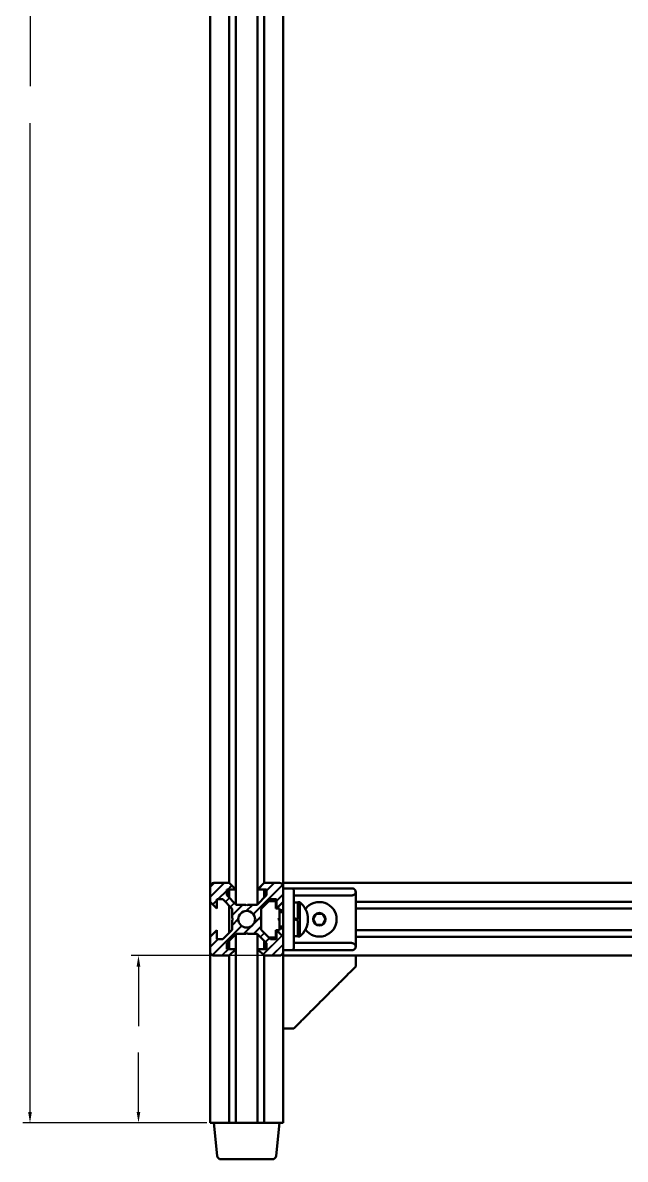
# Model space of a CAD drawing. Extents: x 21047 to 22882, y -7321 to -6014.
# Drawn here: x 21699.6 to 21865.4, y -6648.3 to -6335.7 of the extents above; entities that cross this region are included whole.
import ezdxf

# ---------------------------------------------------------------- set-up
doc = ezdxf.new("R2010")
doc.units = 0
doc.header["$PDMODE"] = 34
doc.layers.get('0').update_dxf_attribs({"lineweight": 0})
doc.layers.add('Cotas', color=90, linetype='Continuous')
doc.layers.add('Hachura', color=9, linetype='Continuous')
for name, color, linetype, lineweight in [('Fixação e Transmissão', 5, 'Continuous', 50), ('Hotend', 4, 'Continuous', 50), ('Perfis e Cantoneiras', 2, 'Continuous', 50)]:
    doc.layers.add(name, color=color, linetype=linetype, lineweight=lineweight)
doc.styles.get("Standard").update_dxf_attribs({"font": 'romans.shx'})
doc.dimstyles.get("Standard").update_dxf_attribs({"dimtxt": 3, "dimasz": 3, "dimexe": 2, "dimexo": 1, "dimgap": 1, "dimtad": 0, "dimtoh": 1, "dimcen": 0.09, "dimadec": 0, "dimazin": 0, "dimtfac": 1, "dimtdec": 4, "dimtofl": 0, "dimtmove": 0, "dimatfit": 3, "dimfxl": 1, "dimtolj": 1, "dimtzin": 0, "dimarcsym": 0})

# ---------------------------------------------------------------- blocks, each defined once
blk = doc.blocks.new('*D_i_5')
at = {"color": 0, "linetype": 'ByBlock', "lineweight": -2}
for p, q in [((21770.24, -6592.29), (21729.48, -6592.29)), ((21731.48, -6595.29), (21731.48, -6611.65)), ((21731.48, -6635.29), (21731.48, -6618.93)), ((21750.24, -6638.29), (21729.48, -6638.29))]:
    blk.add_line(p, q, dxfattribs=at)
for points in [[(21731.48, -6592.29), (21730.98, -6595.29), (21731.48, -6592.29), (21731.98, -6595.29)], [(21731.48, -6638.29), (21731.98, -6635.29), (21731.48, -6638.29), (21730.98, -6635.29)]]:
    blk.add_solid(points, dxfattribs=at)
at = {"layer": 'Defpoints', "color": 0, "linetype": 'ByBlock', "lineweight": 0}
for p in [(21731.48, -6592.29), (21771.24, -6592.29), (21731.48, -6638.29), (21751.24, -6638.29)]:
    blk.add_point(p, dxfattribs=at)
blk = doc.blocks.new('*D_k_6')
at = {"color": 0, "linetype": 'ByBlock', "lineweight": -2}
for p, q in [((21750.24, -6078.29), (21699.64, -6078.29)), ((21701.64, -6081.29), (21701.64, -6353.22)), ((21701.64, -6635.29), (21701.64, -6363.36)), ((21750.24, -6638.29), (21699.64, -6638.29))]:
    blk.add_line(p, q, dxfattribs=at)
for points in [[(21701.64, -6078.29), (21701.14, -6081.29), (21701.64, -6078.29), (21702.14, -6081.29)], [(21701.64, -6638.29), (21702.14, -6635.29), (21701.64, -6638.29), (21701.14, -6635.29)]]:
    blk.add_solid(points, dxfattribs=at)
at = {"layer": 'Defpoints', "color": 0, "linetype": 'ByBlock', "lineweight": 0}
for p in [(21701.64, -6078.29), (21751.24, -6078.29), (21701.64, -6638.29), (21751.24, -6638.29)]:
    blk.add_point(p, dxfattribs=at)

msp = doc.modelspace()

# ---------------------------------------------------------------- hatches: boundary and pattern name
at = {"layer": 'Hachura'}
h = msp.add_hatch(dxfattribs=at)
h.set_pattern_fill('JIS_LC_8A', color=256, scale=0.25)
h.paths.add_polyline_path([(21755.742, -6588.89), (21758.342, -6586.29), (21760.992, -6586.29), (21761.242, -6586.04), (21761.492, -6586.29), (21764.142, -6586.29), (21766.742, -6588.89), (21766.742, -6590.49), (21764.242, -6590.49), (21766.042, -6592.29), (21769.803, -6592.29), (21770.242, -6592.29, 0.4142136), (21771.242, -6591.29), (21771.242, -6587.09), (21769.442, -6585.29), (21769.442, -6587.79), (21767.842, -6587.79), (21765.242, -6585.19), (21765.242, -6582.54), (21764.992, -6582.29), (21765.242, -6582.04), (21765.242, -6579.39), (21767.842, -6576.79), (21769.442, -6576.79), (21769.442, -6579.29), (21771.242, -6577.49), (21771.242, -6573.29, 0.4142136), (21770.242, -6572.29), (21766.042, -6572.29), (21764.242, -6574.09), (21766.042, -6574.09), (21766.742, -6574.09), (21766.742, -6575.69), (21766.042, -6576.39), (21764.242, -6578.19), (21764.142, -6578.29), (21761.492, -6578.29), (21761.242, -6578.54), (21760.992, -6578.29), (21758.342, -6578.29), (21758.242, -6578.19), (21756.442, -6576.39), (21755.742, -6575.69), (21755.742, -6574.09), (21756.442, -6574.09), (21758.242, -6574.09), (21756.442, -6572.29), (21752.242, -6572.29, 0.4142136), (21751.242, -6573.29), (21751.242, -6577.49), (21753.042, -6579.29), (21753.042, -6576.79), (21754.642, -6576.79), (21757.242, -6579.39), (21757.242, -6582.04), (21757.492, -6582.29), (21757.242, -6582.54), (21757.242, -6585.19), (21754.642, -6587.79), (21753.042, -6587.79), (21753.042, -6585.29), (21751.242, -6587.09), (21751.242, -6591.29, 0.4142136), (21752.242, -6592.29), (21752.803, -6592.29), (21753.803, -6592.29), (21756.442, -6592.29), (21758.242, -6590.49), (21755.742, -6590.49), (21755.742, -6588.89)])
h.paths.add_polyline_path([(21763.542, -6582.29, -1), (21758.942, -6582.29, -1), (21763.542, -6582.29)], flags=16)

# ---------------------------------------------------------------- linework, layer by layer
at = {"layer": 'Fixação e Transmissão'}
for p, q in [((21767.342, -6577.29), (21765.242, -6579.39)), ((21769.242, -6577.29), (21767.342, -6577.29)), ((21769.242, -6577.29), (21769.242, -6579.29)), ((21770.242, -6579.29), (21769.242, -6579.29)), ((21770.242, -6579.29), (21770.242, -6581.99)), ((21774.242, -6577.69), (21774.242, -6586.89)), ((21775.342, -6577.54), (21775.342, -6582.29)), ((21775.842, -6577.54), (21775.342, -6577.54)), ((21775.342, -6577.69), (21775.342, -6582.29)), ((21775.842, -6577.54), (21775.842, -6587.04)), ((21765.242, -6579.39), (21765.242, -6585.19)), ((21770.242, -6581.99), (21769.942, -6582.29)), ((21770.242, -6582.59), (21769.942, -6582.29)), ((21771.242, -6579.79), (21770.242, -6579.79)), ((21775.342, -6582.29), (21774.242, -6581.993)), ((21775.342, -6582.588), (21774.242, -6582.29)), ((21780.376, -6580.79), (21779.51, -6582.29)), ((21780.376, -6583.79), (21779.51, -6582.29)), ((21782.108, -6580.79), (21782.974, -6582.29)), ((21782.108, -6583.79), (21782.974, -6582.29)), ((21767.342, -6587.29), (21765.242, -6585.19)), ((21770.242, -6585.29), (21769.242, -6585.29)), ((21769.242, -6585.29), (21769.242, -6587.29)), ((21770.242, -6582.59), (21770.242, -6585.29)), ((21771.242, -6584.79), (21770.242, -6584.79)), ((21775.342, -6582.588), (21775.342, -6587.04)), ((21775.342, -6582.588), (21775.342, -6586.89)), ((21780.376, -6583.79), (21780.376, -6583.79)), ((21769.242, -6587.29), (21767.342, -6587.29)), ((21775.842, -6587.04), (21775.342, -6587.04))]:
    msp.add_line(p, q, dxfattribs=at)
at = {"layer": 'Fixação e Transmissão', "ltscale": 0.1}
for p, q in [((21774.242, -6577.69), (21775.342, -6577.69)), ((21782.108, -6580.79), (21780.376, -6580.79)), ((21782.108, -6583.79), (21780.376, -6583.79)), ((21774.242, -6586.89), (21775.342, -6586.89))]:
    msp.add_line(p, q, dxfattribs=at)
at = {"layer": 'Fixação e Transmissão'}
msp.add_circle((21781.242, -6582.29), 1.732, dxfattribs=at)
for centre, radius, start, end in [((21771.953, -6582.29), 6.139, 309.30765, 50.69235), ((21781.242, -6582.29), 4.75, 216.25467, 143.74533)]:
    msp.add_arc(centre, radius, start, end, dxfattribs=at)
at = {"layer": 'Hachura'}
for p, q in [((21771.242, -6580.29), (21770.242, -6580.29)), ((21771.242, -6584.29), (21770.242, -6584.29))]:
    msp.add_line(p, q, dxfattribs=at)
at = {"layer": 'Hotend'}
for p, q in [((21770.242, -6638.29), (21752.242, -6638.29)), ((21752.242, -6638.29), (21753.152, -6647.39)), ((21770.242, -6638.29), (21769.332, -6647.39)), ((21768.337, -6648.29), (21754.147, -6648.29))]:
    msp.add_line(p, q, dxfattribs=at)
for centre, start, end in [((21754.147, -6647.29), 185.71059, 270), ((21768.337, -6647.29), 270, 354.28941)]:
    msp.add_arc(centre, 1, start, end, dxfattribs=at)
at = {"layer": 'Perfis e Cantoneiras'}
for p, q in [((21751.242, -6638.29), (21751.242, -6180.29)), ((21756.442, -6572.29), (21756.442, -6200.108)), ((21758.242, -6578.19), (21758.242, -6202.79)), ((21764.242, -6578.19), (21764.242, -6223.409)), ((21766.042, -6572.29), (21766.042, -6223.409)), ((21771.242, -6638.29), (21771.242, -6232.29)), ((21752.242, -6572.29), (21756.442, -6572.29)), ((21758.242, -6574.09), (21756.442, -6572.29)), ((21764.242, -6574.09), (21766.042, -6572.29)), ((21766.042, -6572.29), (21770.242, -6572.29)), ((21771.242, -6572.29), (22132.242, -6572.29)), ((21751.242, -6577.49), (21751.242, -6573.29)), ((21755.742, -6574.09), (21758.242, -6574.09)), ((21755.742, -6575.69), (21755.742, -6574.09)), ((21758.342, -6578.29), (21755.742, -6575.69)), ((21756.442, -6576.39), (21756.442, -6574.09)), ((21764.142, -6578.29), (21766.742, -6575.69)), ((21764.242, -6574.09), (21766.742, -6574.09)), ((21766.042, -6576.39), (21766.042, -6574.09)), ((21766.742, -6575.69), (21766.742, -6574.09)), ((21771.242, -6577.49), (21771.242, -6573.29)), ((21753.042, -6579.29), (21751.242, -6577.49)), ((21754.642, -6576.79), (21753.042, -6576.79)), ((21753.042, -6579.29), (21753.042, -6576.79)), ((21757.242, -6579.39), (21754.642, -6576.79)), ((21756.442, -6585.99), (21756.442, -6578.59)), ((21758.342, -6578.29), (21760.992, -6578.29)), ((21761.242, -6578.54), (21760.992, -6578.29)), ((21761.242, -6578.54), (21761.492, -6578.29)), ((21761.492, -6578.29), (21764.142, -6578.29)), ((21765.242, -6579.39), (21767.842, -6576.79)), ((21767.842, -6576.79), (21769.442, -6576.79)), ((21769.442, -6579.29), (21769.442, -6576.79)), ((21769.442, -6579.29), (21771.242, -6577.49)), ((21791.242, -6577.49), (22111.242, -6577.49)), ((21791.242, -6579.29), (22111.242, -6579.29)), ((21757.242, -6582.04), (21757.242, -6579.39)), ((21757.492, -6582.29), (21757.242, -6582.04)), ((21757.492, -6582.29), (21757.242, -6582.54)), ((21764.992, -6582.29), (21765.242, -6582.04)), ((21764.992, -6582.29), (21765.242, -6582.54)), ((21765.242, -6582.04), (21765.242, -6579.39)), ((21753.042, -6585.29), (21751.242, -6587.09)), ((21753.042, -6587.79), (21753.042, -6585.29)), ((21757.242, -6585.19), (21754.642, -6587.79)), ((21757.242, -6585.19), (21757.242, -6582.54)), ((21765.242, -6585.19), (21765.242, -6582.54)), ((21765.242, -6585.19), (21767.842, -6587.79)), ((21769.442, -6587.79), (21769.442, -6585.29)), ((21769.442, -6585.29), (21771.242, -6587.09)), ((21791.242, -6585.29), (22111.242, -6585.29)), ((21751.242, -6591.29), (21751.242, -6587.09)), ((21754.642, -6587.79), (21753.042, -6587.79)), ((21758.342, -6586.29), (21755.742, -6588.89)), ((21756.442, -6590.49), (21756.442, -6588.19)), ((21758.242, -6638.29), (21758.242, -6586.39)), ((21758.342, -6586.29), (21760.992, -6586.29)), ((21761.242, -6586.04), (21760.992, -6586.29)), ((21761.242, -6586.04), (21761.492, -6586.29)), ((21761.492, -6586.29), (21764.142, -6586.29)), ((21764.142, -6586.29), (21766.742, -6588.89)), ((21764.242, -6638.29), (21764.242, -6586.39)), ((21766.042, -6590.49), (21766.042, -6588.19)), ((21767.842, -6587.79), (21769.442, -6587.79)), ((21771.242, -6591.29), (21771.242, -6587.09)), ((21791.242, -6587.09), (22111.242, -6587.09)), ((21755.742, -6588.89), (21755.742, -6590.49)), ((21755.742, -6590.49), (21758.242, -6590.49)), ((21758.242, -6590.49), (21756.442, -6592.29)), ((21764.242, -6590.49), (21766.042, -6592.29)), ((21764.242, -6590.49), (21766.742, -6590.49)), ((21766.742, -6588.89), (21766.742, -6590.49)), ((21752.242, -6592.29), (21756.442, -6592.29)), ((21756.442, -6638.29), (21756.442, -6592.29)), ((21766.042, -6638.29), (21766.042, -6592.29)), ((21766.042, -6592.29), (21770.242, -6592.29)), ((21771.242, -6592.29), (22111.242, -6592.29)), ((21751.242, -6638.29), (21771.242, -6638.29))]:
    msp.add_line(p, q, dxfattribs=at)
at = {"layer": 'Perfis e Cantoneiras', "color": 30}
for p, q in [((21771.242, -6573.79), (21771.242, -6590.79)), ((21771.242, -6573.79), (21773.827, -6573.79)), ((21773.827, -6573.79), (21771.242, -6573.79)), ((21771.242, -6589.79), (21771.242, -6574.79)), ((21790.242, -6573.79), (21773.827, -6573.79)), ((21773.827, -6573.79), (21790.242, -6573.79)), ((21774.242, -6574.79), (21774.242, -6589.79)), ((21774.242, -6574.79), (21774.242, -6589.79)), ((21774.242, -6575.79), (21789.828, -6575.79)), ((21774.242, -6575.79), (21789.828, -6575.79)), ((21791.242, -6589.79), (21791.242, -6574.79)), ((21791.242, -6589.79), (21791.242, -6574.79)), ((21770.242, -6581.04), (21770.242, -6583.54)), ((21770.242, -6581.04), (21770.242, -6583.54)), ((21771.242, -6590.79), (21773.827, -6590.79)), ((21771.242, -6590.79), (21773.827, -6590.79)), ((21773.827, -6590.79), (21790.242, -6590.79)), ((21773.827, -6590.79), (21790.242, -6590.79)), ((21789.828, -6588.79), (21774.242, -6588.79)), ((21774.242, -6588.79), (21789.828, -6588.79)), ((21790.242, -6592.29), (21771.242, -6592.29)), ((21771.242, -6592.29), (21771.242, -6611.29)), ((21771.242, -6592.29), (21790.242, -6592.29)), ((21771.242, -6611.29), (21771.242, -6592.29)), ((21791.242, -6595.29), (21791.242, -6592.29)), ((21791.242, -6595.29), (21791.242, -6592.29)), ((21771.242, -6612.29), (21774.242, -6612.29)), ((21771.242, -6612.29), (21774.242, -6612.29))]:
    msp.add_line(p, q, dxfattribs=at)
at = {"layer": 'Perfis e Cantoneiras'}
msp.add_circle((21761.242, -6582.29), 2.3, dxfattribs=at)
for centre, start, end in [((21752.242, -6573.29), 90, 180), ((21770.242, -6573.29), 0, 90), ((21752.242, -6591.29), 180, 270), ((21770.242, -6591.29), 270, 360)]:
    msp.add_arc(centre, 1, start, end, dxfattribs=at)
at = {"layer": 'Perfis e Cantoneiras', "color": 30}
for centre, start, end in [((21790.242, -6574.79), 78.75, 90), ((21790.242, -6574.79), 0, 22.5), ((21790.242, -6589.79), 270, 281.25), ((21790.242, -6589.79), 337.5007, 360)]:
    msp.add_arc(centre, 1, start, end, dxfattribs=at)
for points, degree in [([(21773.827, -6573.79), (21773.882, -6573.794), (21773.908, -6573.81)], 2), ([(21773.908, -6573.81), (21773.882, -6573.794), (21773.827, -6573.79)], 2), ([(21773.908, -6573.81), (21773.952, -6573.832), (21773.986, -6573.866)], 2), ([(21773.986, -6573.866), (21773.952, -6573.832), (21773.908, -6573.81)], 2), ([(21773.986, -6573.866), (21774.069, -6573.954), (21774.12, -6574.083)], 2), ([(21774.12, -6574.083), (21774.068, -6573.954), (21773.986, -6573.866)], 2), ([(21774.12, -6574.083), (21774.18, -6574.231), (21774.21, -6574.408)], 2), ([(21774.21, -6574.408), (21774.18, -6574.231), (21774.12, -6574.083)], 2), ([(21774.21, -6574.408), (21774.242, -6574.594), (21774.242, -6574.79)], 2), ([(21774.242, -6574.79), (21774.242, -6574.594), (21774.21, -6574.408)], 2), ([(21774.242, -6574.985), (21774.242, -6574.79)], 1), ([(21774.242, -6574.79), (21774.242, -6574.987), (21774.242, -6575.173)], 2), ([(21774.242, -6575.173), (21774.242, -6575.349), (21774.242, -6575.497)], 2), ([(21774.242, -6575.497), (21774.242, -6575.627), (21774.242, -6575.714)], 2), ([(21774.242, -6575.714), (21774.242, -6575.749), (21774.242, -6575.771)], 2), ([(21774.242, -6575.771), (21774.242, -6575.787), (21774.242, -6575.79)], 2), ([(21789.828, -6575.79), (21790.013, -6575.787), (21790.104, -6575.771)], 2), ([(21790.104, -6575.771), (21789.967, -6575.79), (21789.828, -6575.79)], 2), ([(21790.104, -6575.771), (21790.255, -6575.749), (21790.369, -6575.714)], 2), ([(21790.369, -6575.714), (21790.24, -6575.752), (21790.104, -6575.771)], 2), ([(21790.437, -6573.81), (21790.373, -6573.794), (21790.242, -6573.79)], 2), ([(21790.242, -6573.79), (21790.373, -6573.794), (21790.437, -6573.81)], 2), ([(21790.437, -6573.81), (21790.341, -6573.79), (21790.243, -6573.79)], 2), ([(21790.369, -6575.714), (21790.651, -6575.627), (21790.828, -6575.497)], 2), ([(21790.614, -6575.622), (21790.498, -6575.676), (21790.369, -6575.714)], 2), ([(21790.625, -6573.866), (21790.544, -6573.832), (21790.437, -6573.81)], 2), ([(21790.437, -6573.81), (21790.544, -6573.832), (21790.625, -6573.866)], 2), ([(21790.625, -6573.866), (21790.535, -6573.829), (21790.439, -6573.81)], 2), ([(21790.828, -6575.497), (21790.729, -6575.567), (21790.614, -6575.622)], 2), ([(21790.949, -6574.083), (21790.824, -6573.954), (21790.625, -6573.866)], 2), ([(21790.625, -6573.866), (21790.824, -6573.954), (21790.949, -6574.083)], 2), ([(21790.798, -6573.959), (21790.716, -6573.905), (21790.626, -6573.867)], 2), ([(21790.949, -6574.083), (21790.879, -6574.014), (21790.798, -6573.959)], 2), ([(21790.828, -6575.497), (21791.033, -6575.349), (21791.134, -6575.173)], 2), ([(21791.004, -6575.346), (21790.926, -6575.428), (21790.828, -6575.497)], 2), ([(21791.073, -6574.235), (21791.019, -6574.153), (21790.949, -6574.083)], 2), ([(21791.166, -6574.408), (21791.094, -6574.231), (21790.949, -6574.083)], 2), ([(21790.949, -6574.083), (21791.094, -6574.231), (21791.166, -6574.408)], 2), ([(21791.134, -6575.173), (21791.081, -6575.264), (21791.004, -6575.346)], 2), ([(21791.166, -6574.408), (21791.128, -6574.317), (21791.073, -6574.235)], 2), ([(21791.134, -6575.173), (21791.242, -6574.987), (21791.242, -6574.79)], 2), ([(21791.215, -6574.985), (21791.188, -6575.082), (21791.134, -6575.173)], 2), ([(21791.223, -6574.594), (21791.203, -6574.498), (21791.166, -6574.408)], 2), ([(21791.242, -6574.79), (21791.242, -6574.594), (21791.166, -6574.408)], 2), ([(21791.166, -6574.408), (21791.242, -6574.594), (21791.242, -6574.79)], 2), ([(21791.242, -6574.79), (21791.242, -6574.889), (21791.215, -6574.985)], 2), ([(21791.242, -6574.79), (21791.242, -6574.692), (21791.223, -6574.596)], 2), ([(21770.242, -6580.29), (21770.242, -6580.29), (21770.242, -6580.347)], 2), ([(21770.242, -6580.29), (21771.242, -6580.29)], 1), ([(21770.242, -6580.29), (21770.242, -6580.29), (21770.242, -6580.347)], 2), ([(21770.242, -6580.29), (21771.242, -6580.29)], 1), ([(21770.242, -6580.347), (21770.242, -6580.404), (21770.242, -6580.51)], 2), ([(21770.242, -6580.347), (21770.242, -6580.404), (21770.242, -6580.51)], 2), ([(21770.242, -6580.51), (21770.242, -6580.615), (21770.242, -6580.753)], 2), ([(21770.242, -6580.51), (21770.242, -6580.615), (21770.242, -6580.753)], 2), ([(21770.242, -6580.753), (21770.242, -6580.891), (21770.242, -6581.04)], 2), ([(21770.242, -6580.753), (21770.242, -6580.891), (21770.242, -6581.04)], 2), ([(21770.242, -6583.54), (21770.242, -6583.689), (21770.242, -6583.827)], 2), ([(21770.242, -6583.827), (21770.242, -6583.965), (21770.242, -6584.071)], 2), ([(21770.242, -6583.827), (21770.242, -6583.965), (21770.242, -6584.071)], 2), ([(21770.242, -6584.071), (21770.242, -6584.176), (21770.242, -6584.233)], 2), ([(21770.242, -6584.071), (21770.242, -6584.176), (21770.242, -6584.233)], 2), ([(21770.242, -6584.233), (21770.242, -6584.29), (21770.242, -6584.29)], 2), ([(21770.242, -6584.233), (21770.242, -6584.29), (21770.242, -6584.29)], 2), ([(21770.242, -6584.29), (21771.242, -6584.29)], 1), ([(21770.242, -6584.29), (21771.242, -6584.29)], 1), ([(21773.908, -6590.771), (21773.882, -6590.787), (21773.827, -6590.79)], 2), ([(21773.827, -6590.79), (21773.882, -6590.787), (21773.908, -6590.771)], 2), ([(21773.986, -6590.714), (21773.952, -6590.749), (21773.908, -6590.771)], 2), ([(21773.908, -6590.771), (21773.952, -6590.749), (21773.986, -6590.714)], 2), ([(21774.12, -6590.497), (21774.069, -6590.627), (21773.986, -6590.714)], 2), ([(21773.986, -6590.714), (21774.068, -6590.627), (21774.12, -6590.497)], 2), ([(21774.21, -6590.173), (21774.18, -6590.349), (21774.12, -6590.497)], 2), ([(21774.12, -6590.497), (21774.18, -6590.349), (21774.21, -6590.173)], 2), ([(21774.242, -6589.79), (21774.242, -6589.987), (21774.21, -6590.173)], 2), ([(21774.21, -6590.173), (21774.242, -6589.987), (21774.242, -6589.79)], 2), ([(21774.242, -6588.79), (21774.242, -6588.794), (21774.242, -6588.81)], 2), ([(21774.242, -6588.81), (21774.242, -6588.832), (21774.242, -6588.866)], 2), ([(21774.242, -6588.866), (21774.242, -6588.954), (21774.242, -6589.083)], 2), ([(21774.242, -6589.084), (21774.242, -6589.231), (21774.242, -6589.408)], 2), ([(21774.242, -6589.408), (21774.242, -6589.594), (21774.242, -6589.79)], 2), ([(21774.242, -6589.79), (21774.242, -6589.595)], 1), ([(21790.104, -6588.81), (21790.013, -6588.794), (21789.828, -6588.79)], 2), ([(21789.828, -6588.79), (21789.967, -6588.79), (21790.104, -6588.81)], 2), ([(21790.369, -6588.866), (21790.255, -6588.832), (21790.104, -6588.81)], 2), ([(21790.104, -6588.81), (21790.24, -6588.829), (21790.369, -6588.866)], 2), ([(21790.242, -6590.79), (21790.373, -6590.787), (21790.437, -6590.771)], 2), ([(21790.437, -6590.771), (21790.373, -6590.787), (21790.242, -6590.79)], 2), ([(21790.243, -6590.79), (21790.341, -6590.79), (21790.437, -6590.771)], 2), ([(21790.828, -6589.083), (21790.651, -6588.954), (21790.369, -6588.866)], 2), ([(21790.369, -6588.866), (21790.498, -6588.904), (21790.614, -6588.959)], 2), ([(21790.437, -6590.771), (21790.534, -6590.752), (21790.625, -6590.714)], 2), ([(21790.437, -6590.771), (21790.544, -6590.749), (21790.625, -6590.714)], 2), ([(21790.625, -6590.714), (21790.544, -6590.749), (21790.437, -6590.771)], 2), ([(21790.614, -6588.959), (21790.729, -6589.014), (21790.828, -6589.083)], 2), ([(21790.625, -6590.714), (21790.824, -6590.627), (21790.949, -6590.497)], 2), ([(21790.949, -6590.497), (21790.824, -6590.627), (21790.625, -6590.714)], 2), ([(21790.625, -6590.714), (21790.716, -6590.676), (21790.798, -6590.622)], 2), ([(21790.798, -6590.622), (21790.879, -6590.567), (21790.949, -6590.497)], 2), ([(21791.134, -6589.408), (21791.033, -6589.231), (21790.828, -6589.083)], 2), ([(21790.828, -6589.083), (21790.926, -6589.153), (21791.004, -6589.235)], 2), ([(21790.949, -6590.497), (21791.094, -6590.349), (21791.166, -6590.173)], 2), ([(21791.166, -6590.173), (21791.094, -6590.349), (21790.949, -6590.497)], 2), ([(21790.949, -6590.497), (21791.019, -6590.428), (21791.073, -6590.346)], 2), ([(21791.004, -6589.235), (21791.081, -6589.317), (21791.134, -6589.408)], 2), ([(21791.073, -6590.346), (21791.128, -6590.264), (21791.166, -6590.173)], 2), ([(21791.242, -6589.79), (21791.242, -6589.594), (21791.134, -6589.408)], 2), ([(21791.134, -6589.408), (21791.188, -6589.499), (21791.215, -6589.595)], 2), ([(21791.166, -6590.173), (21791.242, -6589.987), (21791.242, -6589.79)], 2), ([(21791.242, -6589.79), (21791.242, -6589.987), (21791.166, -6590.173)], 2), ([(21791.166, -6590.173), (21791.203, -6590.083), (21791.223, -6589.987)], 2), ([(21791.215, -6589.595), (21791.242, -6589.692), (21791.242, -6589.79)], 2), ([(21791.223, -6589.985), (21791.242, -6589.889), (21791.242, -6589.79)], 2), ([(21790.437, -6592.29), (21790.242, -6592.29)], 1), ([(21790.625, -6592.29), (21790.534, -6592.29), (21790.437, -6592.29)], 2), ([(21790.798, -6592.29), (21790.716, -6592.29), (21790.625, -6592.29)], 2), ([(21790.949, -6592.29), (21790.879, -6592.29), (21790.798, -6592.29)], 2), ([(21791.073, -6592.29), (21791.019, -6592.29), (21790.949, -6592.29)], 2), ([(21791.166, -6592.29), (21791.128, -6592.29), (21791.073, -6592.29)], 2), ([(21791.223, -6592.29), (21791.204, -6592.29), (21791.166, -6592.29)], 2), ([(21791.242, -6592.29), (21791.242, -6592.29), (21791.223, -6592.29)], 2), ([(21791.242, -6595.29), (21774.242, -6612.29)], 1), ([(21771.242, -6611.29), (21771.242, -6611.46), (21771.242, -6611.621), (21771.242, -6611.726), (21771.242, -6611.822), (21771.242, -6611.916), (21771.242, -6611.997), (21771.242, -6612.035), (21771.242, -6612.072), (21771.242, -6612.105), (21771.242, -6612.137), (21771.242, -6612.164), (21771.242, -6612.191), (21771.242, -6612.213), (21771.242, -6612.234), (21771.242, -6612.25), (21771.242, -6612.265), (21771.242, -6612.275), (21771.242, -6612.284), (21771.242, -6612.287), (21771.242, -6612.29)], 2), ([(21771.242, -6611.485), (21771.242, -6611.582), (21771.242, -6611.673)], 2), ([(21771.242, -6611.673), (21771.242, -6611.764), (21771.242, -6611.846)], 2), ([(21771.242, -6611.846), (21771.242, -6611.928), (21771.242, -6611.997)], 2), ([(21771.242, -6611.997), (21771.242, -6612.067), (21771.242, -6612.122)], 2), ([(21771.242, -6612.122), (21771.242, -6612.176), (21771.242, -6612.214)], 2), ([(21771.242, -6612.214), (21771.242, -6612.252), (21771.242, -6612.271)], 2), ([(21771.242, -6612.271), (21771.242, -6612.29), (21771.242, -6612.29)], 2)]:
    msp.add_open_spline(points, degree=degree, dxfattribs=at)
for points, knots in [([(21770.242, -6580.29), (21770.242, -6580.292), (21770.242, -6580.293), (21770.242, -6580.295), (21770.242, -6580.3), (21770.242, -6580.304), (21770.242, -6580.309), (21770.242, -6580.317), (21770.242, -6580.325), (21770.242, -6580.332), (21770.242, -6580.343), (21770.242, -6580.354), (21770.242, -6580.365), (21770.242, -6580.378), (21770.242, -6580.392), (21770.242, -6580.405), (21770.242, -6580.436), (21770.242, -6580.471), (21770.242, -6580.51), (21770.242, -6580.65), (21770.242, -6580.843), (21770.242, -6581.04)], [1.5708, 1.5708, 1.5708, 1.5708, 1.683, 1.683, 1.683, 1.7952, 1.7952, 1.7952, 1.9074, 1.9074, 1.9074, 2.0196, 2.0196, 2.0196, 2.1318, 2.1318, 2.1318, 2.35619, 2.35619, 2.35619, 3.14159, 3.14159, 3.14159, 3.14159]), ([(21770.242, -6580.29), (21770.242, -6580.292), (21770.242, -6580.293), (21770.242, -6580.295), (21770.242, -6580.3), (21770.242, -6580.304), (21770.242, -6580.309), (21770.242, -6580.317), (21770.242, -6580.325), (21770.242, -6580.332), (21770.242, -6580.343), (21770.242, -6580.354), (21770.242, -6580.365), (21770.242, -6580.378), (21770.242, -6580.392), (21770.242, -6580.405), (21770.242, -6580.436), (21770.242, -6580.471), (21770.242, -6580.51), (21770.242, -6580.65), (21770.242, -6580.843), (21770.242, -6581.04)], [1.5708, 1.5708, 1.5708, 1.5708, 1.683, 1.683, 1.683, 1.7952, 1.7952, 1.7952, 1.9074, 1.9074, 1.9074, 2.0196, 2.0196, 2.0196, 2.1318, 2.1318, 2.1318, 2.35619, 2.35619, 2.35619, 3.14159, 3.14159, 3.14159, 3.14159]), ([(21770.242, -6583.54), (21770.242, -6583.737), (21770.242, -6583.931), (21770.242, -6584.071), (21770.242, -6584.089), (21770.242, -6584.108), (21770.242, -6584.127), (21770.242, -6584.161), (21770.242, -6584.19), (21770.242, -6584.216), (21770.242, -6584.227), (21770.242, -6584.237), (21770.242, -6584.248), (21770.242, -6584.256), (21770.242, -6584.264), (21770.242, -6584.271), (21770.242, -6584.276), (21770.242, -6584.281), (21770.242, -6584.286), (21770.242, -6584.287), (21770.242, -6584.289), (21770.242, -6584.29)], [0, 0, 0, 0, 0.785398, 0.785398, 0.785398, 0.897598, 0.897598, 0.897598, 1.122, 1.122, 1.122, 1.2342, 1.2342, 1.2342, 1.3464, 1.3464, 1.3464, 1.4586, 1.4586, 1.4586, 1.5708, 1.5708, 1.5708, 1.5708]), ([(21770.242, -6583.54), (21770.242, -6583.737), (21770.242, -6583.931), (21770.242, -6584.071), (21770.242, -6584.089), (21770.242, -6584.108), (21770.242, -6584.127), (21770.242, -6584.161), (21770.242, -6584.19), (21770.242, -6584.216), (21770.242, -6584.227), (21770.242, -6584.237), (21770.242, -6584.248), (21770.242, -6584.256), (21770.242, -6584.264), (21770.242, -6584.271), (21770.242, -6584.276), (21770.242, -6584.281), (21770.242, -6584.286), (21770.242, -6584.287), (21770.242, -6584.289), (21770.242, -6584.29)], [0, 0, 0, 0, 0.785398, 0.785398, 0.785398, 0.897598, 0.897598, 0.897598, 1.122, 1.122, 1.122, 1.2342, 1.2342, 1.2342, 1.3464, 1.3464, 1.3464, 1.4586, 1.4586, 1.4586, 1.5708, 1.5708, 1.5708, 1.5708]), ([(21791.242, -6592.29), (21791.24, -6592.29), (21791.238, -6592.29), (21791.236, -6592.29), (21791.229, -6592.29), (21791.223, -6592.29), (21791.217, -6592.29), (21791.207, -6592.29), (21791.196, -6592.29), (21791.186, -6592.29), (21791.172, -6592.29), (21791.157, -6592.29), (21791.143, -6592.29), (21791.125, -6592.29), (21791.107, -6592.29), (21791.089, -6592.29), (21791.067, -6592.29), (21791.045, -6592.29), (21791.024, -6592.29), (21790.999, -6592.29), (21790.974, -6592.29), (21790.949, -6592.29), (21790.921, -6592.29), (21790.893, -6592.29), (21790.866, -6592.29), (21790.806, -6592.29), (21790.743, -6592.29), (21790.676, -6592.29), (21790.54, -6592.29), (21790.392, -6592.29), (21790.242, -6592.29)], [0, 0, 0, 0, 0.1122, 0.1122, 0.1122, 0.224399, 0.224399, 0.224399, 0.336599, 0.336599, 0.336599, 0.448799, 0.448799, 0.448799, 0.560999, 0.560999, 0.560999, 0.673198, 0.673198, 0.673198, 0.785398, 0.785398, 0.785398, 0.897598, 0.897598, 0.897598, 1.122, 1.122, 1.122, 1.5708, 1.5708, 1.5708, 1.5708])]:
    msp.add_open_spline(points, degree=3, knots=knots, dxfattribs=at)

# ---------------------------------------------------------------- dimensions: what is measured, and where the dimension line sits
at = {"layer": 'Cotas'}
for base, p1, p2, picture, middle in [((21701.637, -6078.29), (21751.242, -6638.29), (21751.242, -6078.29), '*D_k_6', (21701.637, -6358.29)), ((21731.484, -6638.29), (21771.242, -6592.29), (21751.242, -6638.29), '*D_i_5', (21731.484, -6615.29))]:
    dim = msp.add_linear_dim(base=base, p1=p1, p2=p2, angle=90, dimstyle='Standard', override={"dimscale": 1, "dimpost": '<>'}, dxfattribs=at)
    dim.commit()
    dim.dimension.update_dxf_attribs({"geometry": picture, "text_midpoint": middle, "dimtype": 160})

doc.saveas('drawing.dxf')
